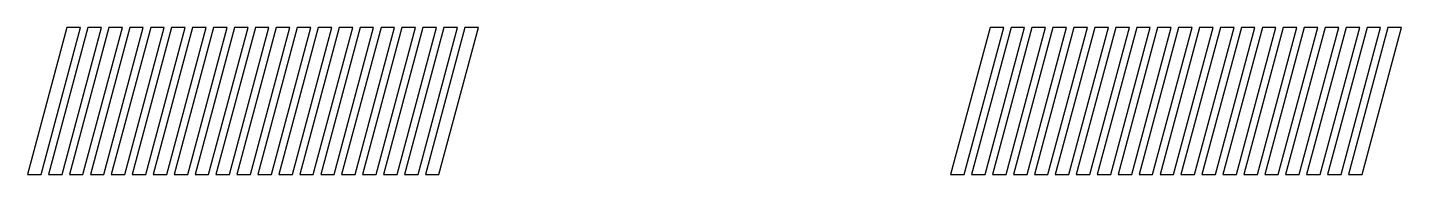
# Model space of a CAD drawing. Extents: x 153 to 274, y -15 to -2.
import ezdxf

# ---------------------------------------------------------------- set-up
doc = ezdxf.new("R2010")
doc.units = 0
doc.layers.get('0').update_dxf_attribs({"color": 5})

msp = doc.modelspace()

# ---------------------------------------------------------------- linework, layer by layer
for p, q in [((156.21, -2), (152.73, -15)), ((153.93, -15), (157.41, -2)), ((158.06, -2), (154.58, -15)), ((155.78, -15), (159.26, -2)), ((157.41, -2), (156.21, -2)), ((159.91, -2), (156.43, -15)), ((157.63, -15), (161.11, -2)), ((159.26, -2), (158.06, -2)), ((161.76, -2), (158.28, -15)), ((159.48, -15), (162.96, -2)), ((161.11, -2), (159.91, -2)), ((163.61, -2), (160.13, -15)), ((161.33, -15), (164.81, -2)), ((162.96, -2), (161.76, -2)), ((165.46, -2), (161.98, -15)), ((163.18, -15), (166.66, -2)), ((164.81, -2), (163.61, -2)), ((167.31, -2), (163.83, -15)), ((165.03, -15), (168.51, -2)), ((166.66, -2), (165.46, -2)), ((169.16, -2), (165.68, -15)), ((166.88, -15), (170.36, -2)), ((168.51, -2), (167.31, -2)), ((171.01, -2), (167.53, -15)), ((168.73, -15), (172.21, -2)), ((170.36, -2), (169.16, -2)), ((172.86, -2), (169.38, -15)), ((170.58, -15), (174.06, -2)), ((172.21, -2), (171.01, -2)), ((174.71, -2), (171.23, -15)), ((172.43, -15), (175.91, -2)), ((174.06, -2), (172.86, -2)), ((176.56, -2), (173.08, -15)), ((174.28, -15), (177.76, -2)), ((175.91, -2), (174.71, -2)), ((178.41, -2), (174.93, -15)), ((176.13, -15), (179.61, -2)), ((177.76, -2), (176.56, -2)), ((180.26, -2), (176.78, -15)), ((177.98, -15), (181.46, -2)), ((179.61, -2), (178.41, -2)), ((182.11, -2), (178.63, -15)), ((179.83, -15), (183.31, -2)), ((181.46, -2), (180.26, -2)), ((183.96, -2), (180.48, -15)), ((181.68, -15), (185.16, -2)), ((183.31, -2), (182.11, -2)), ((185.81, -2), (182.33, -15)), ((183.53, -15), (187.01, -2)), ((185.16, -2), (183.96, -2)), ((187.66, -2), (184.18, -15)), ((185.38, -15), (188.86, -2)), ((187.01, -2), (185.81, -2)), ((189.51, -2), (186.03, -15)), ((187.23, -15), (190.71, -2)), ((188.86, -2), (187.66, -2)), ((191.36, -2), (187.88, -15)), ((189.08, -15), (192.56, -2)), ((190.71, -2), (189.51, -2)), ((192.56, -2), (191.36, -2)), ((237.77, -2), (234.28, -15)), ((235.48, -15), (238.97, -2)), ((239.62, -2), (236.13, -15)), ((237.33, -15), (240.82, -2)), ((238.97, -2), (237.77, -2)), ((241.47, -2), (237.98, -15)), ((239.18, -15), (242.67, -2)), ((240.82, -2), (239.62, -2)), ((243.32, -2), (239.83, -15)), ((241.03, -15), (244.52, -2)), ((242.67, -2), (241.47, -2)), ((245.17, -2), (241.68, -15)), ((242.88, -15), (246.37, -2)), ((244.52, -2), (243.32, -2)), ((247.02, -2), (243.53, -15)), ((244.73, -15), (248.22, -2)), ((246.37, -2), (245.17, -2)), ((248.87, -2), (245.38, -15)), ((246.58, -15), (250.07, -2)), ((248.22, -2), (247.02, -2)), ((250.72, -2), (247.23, -15)), ((248.43, -15), (251.92, -2)), ((250.07, -2), (248.87, -2)), ((252.57, -2), (249.08, -15)), ((250.28, -15), (253.77, -2)), ((251.92, -2), (250.72, -2)), ((254.42, -2), (250.93, -15)), ((252.13, -15), (255.62, -2)), ((253.77, -2), (252.57, -2)), ((256.27, -2), (252.78, -15)), ((253.98, -15), (257.47, -2)), ((255.62, -2), (254.42, -2)), ((258.12, -2), (254.63, -15)), ((255.83, -15), (259.32, -2)), ((257.47, -2), (256.27, -2)), ((259.97, -2), (256.48, -15)), ((257.68, -15), (261.17, -2)), ((259.32, -2), (258.12, -2)), ((261.82, -2), (258.33, -15)), ((259.53, -15), (263.02, -2)), ((261.17, -2), (259.97, -2)), ((263.67, -2), (260.18, -15)), ((261.38, -15), (264.87, -2)), ((263.02, -2), (261.82, -2)), ((265.52, -2), (262.03, -15)), ((263.23, -15), (266.72, -2)), ((264.87, -2), (263.67, -2)), ((267.37, -2), (263.88, -15)), ((265.08, -15), (268.57, -2)), ((266.72, -2), (265.52, -2)), ((269.22, -2), (265.73, -15)), ((266.93, -15), (270.42, -2)), ((268.57, -2), (267.37, -2)), ((271.07, -2), (267.58, -15)), ((268.78, -15), (272.27, -2)), ((270.42, -2), (269.22, -2)), ((272.92, -2), (269.43, -15)), ((270.63, -15), (274.12, -2)), ((272.27, -2), (271.07, -2)), ((274.12, -2), (272.92, -2)), ((152.73, -15), (153.93, -15)), ((154.58, -15), (155.78, -15)), ((156.43, -15), (157.63, -15)), ((158.28, -15), (159.48, -15)), ((160.13, -15), (161.33, -15)), ((161.98, -15), (163.18, -15)), ((163.83, -15), (165.03, -15)), ((165.68, -15), (166.88, -15)), ((167.53, -15), (168.73, -15)), ((169.38, -15), (170.58, -15)), ((171.23, -15), (172.43, -15)), ((173.08, -15), (174.28, -15)), ((174.93, -15), (176.13, -15)), ((176.78, -15), (177.98, -15)), ((178.63, -15), (179.83, -15)), ((180.48, -15), (181.68, -15)), ((182.33, -15), (183.53, -15)), ((184.18, -15), (185.38, -15)), ((186.03, -15), (187.23, -15)), ((187.88, -15), (189.08, -15)), ((234.28, -15), (235.48, -15)), ((236.13, -15), (237.33, -15)), ((237.98, -15), (239.18, -15)), ((239.83, -15), (241.03, -15)), ((241.68, -15), (242.88, -15)), ((243.53, -15), (244.73, -15)), ((245.38, -15), (246.58, -15)), ((247.23, -15), (248.43, -15)), ((249.08, -15), (250.28, -15)), ((250.93, -15), (252.13, -15)), ((252.78, -15), (253.98, -15)), ((254.63, -15), (255.83, -15)), ((256.48, -15), (257.68, -15)), ((258.33, -15), (259.53, -15)), ((260.18, -15), (261.38, -15)), ((262.03, -15), (263.23, -15)), ((263.88, -15), (265.08, -15)), ((265.73, -15), (266.93, -15)), ((267.58, -15), (268.78, -15)), ((269.43, -15), (270.63, -15))]:
    msp.add_line(p, q)

doc.saveas('drawing.dxf')
